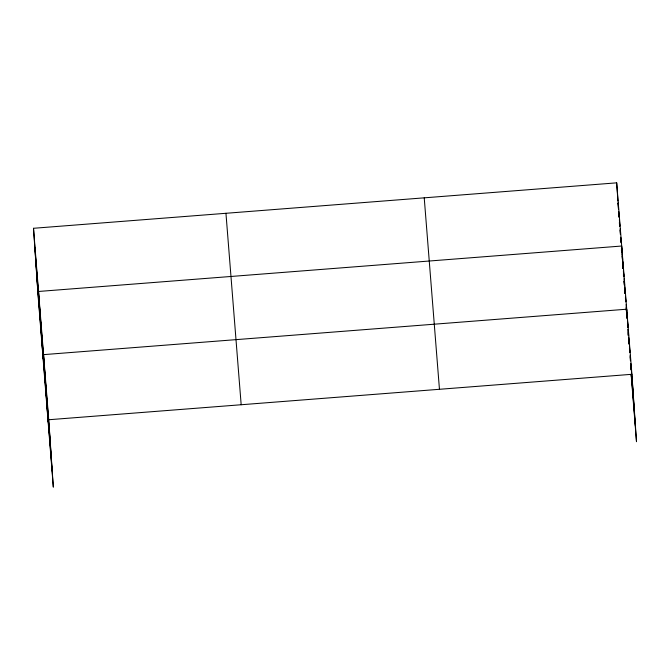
<?xml version="1.0" encoding="UTF-8"?>
<svg xmlns="http://www.w3.org/2000/svg" width="670" height="670" viewBox="0 0 670 670"><rect width="100%" height="100%" fill="white"/><g stroke="black" fill="none" stroke-linecap="round" stroke-linejoin="round"><path stroke-width="1" d="M33.5 228.286L48.734 419.738L53.324 487.157L38.098 295.704L33.5 228.286L616.676 182.843L631.902 374.296L636.5 441.714L631.157 374.555M48.734 419.738L631.902 374.296M618.067 203.06L618.561 209.274M618.72 211.352L619.214 217.566M619.381 219.634L619.876 225.849M620.127 228.956L620.537 234.132M620.78 237.239L621.191 242.423M621.442 245.53L621.936 251.744M622.103 253.813L622.597 260.027M622.757 262.096L623.251 268.31M623.418 270.387L623.912 276.601M624.08 278.67L624.574 284.884M624.733 286.953L625.236 293.167M625.479 296.274L625.889 301.458M626.14 304.565L626.634 310.779M626.793 312.848L627.288 319.062M627.455 321.131L627.949 327.345L627.48 320.31M628.117 329.422L628.611 335.62M628.77 337.688L629.264 343.886M629.431 345.946L629.926 352.152M630.169 355.251L630.579 360.418M630.83 363.517L631.324 369.714M631.483 371.783L633.209 393.483M619.398 222.088L619.725 226.234M620.052 230.371L620.386 234.517M620.713 238.662L621.04 242.8M621.458 247.984L621.701 251.091M622.112 256.267L622.363 259.374M622.773 264.55L623.1 268.695M623.435 272.841L623.678 275.948M624.423 285.269L624.088 281.124L624.373 285.227M624.75 289.406L625.085 293.552M625.412 297.698L625.738 301.835M626.149 307.019L626.4 310.126M626.81 315.302L627.061 318.409M627.472 323.585L627.798 327.731M628.133 331.876L628.376 334.983M628.787 340.159L629.122 344.305L628.778 339.33M629.448 348.434L629.775 352.571M630.101 356.7L630.437 360.837M630.847 366.004L631.09 369.103M631.5 374.27L634.297 409.395M621.417 249.885L621.584 251.953M622.74 266.451L622.899 268.528M623.402 274.742L623.561 276.81M626.115 308.92L626.283 310.989M627.438 325.486L627.597 327.563M628.091 333.777L628.259 335.846M630.813 367.939L630.972 370.007M631.308 374.136L635.411 425.802M424.227 197.843L439.453 389.295M225.949 213.286L241.175 404.739M34.806 247.465L50.041 438.917M35.895 263.385L51.121 454.838M37.009 279.784L52.243 471.236M627.346 318.292L626.726 309.205L43.55 354.639L48.148 422.058M628.1 329.38L628.51 335.352M629.465 349.43L629.674 352.504M631.182 374.63L631.324 376.624M622.597 259.148L621.701 246.024L38.525 291.467L43.123 358.877M622.731 261.166L623.209 268.193M623.41 271.174L623.753 276.149M624.792 291.375L624.934 293.427M616.676 182.843L617.916 201.017M618.05 203.018L618.452 208.99M618.728 212.968L618.996 216.946M619.415 223.068L619.624 226.142"/></g></svg>
